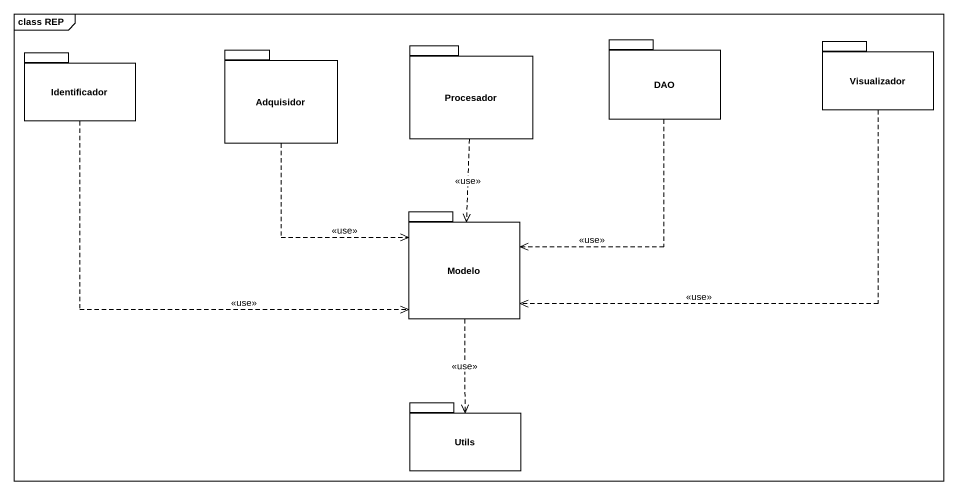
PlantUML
@startuml
mainframe class REP
package Identificador {
}
package Adquisidor {
}
package Procesador {
}
package DAO {
}
package Visualizador {
}
package Modelo {
}
package Utils {
}
Identificador .right.> Modelo : <<use>>
Adquisidor ..> Modelo : <<use>>
Procesador ..> Modelo : <<use>>
DAO ..> Modelo : <<use>>
Visualizador .left.> Modelo : <<use>>
Modelo ..> Utils : <<use>>
@enduml
